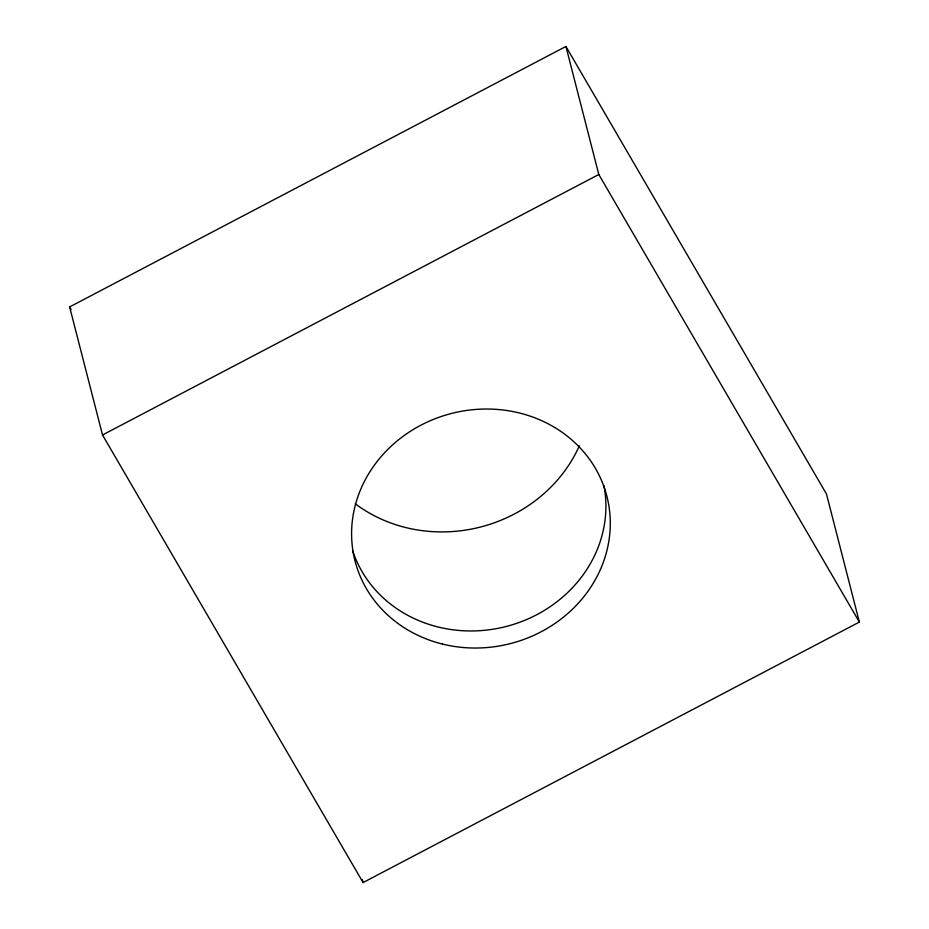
<?xml version="1.0" encoding="UTF-8"?>
<svg xmlns="http://www.w3.org/2000/svg" width="929" height="929" viewBox="0 0 929 929"><rect width="100%" height="100%" fill="white"/><g stroke="black" fill="none" stroke-linecap="round" stroke-linejoin="round"><path stroke-width="1.39" d="M69.64 306.93L565.924 46.45L826.485 494.019L859.36 622.07L363.076 882.55L102.515 434.981L69.64 306.93L71.103 309.427M102.515 434.981L598.799 174.501L565.924 46.45M598.799 174.501L859.36 622.07M362.368 879.763L363.076 882.55M579.336 445.839A143.02 130.652 -14.4 0 1 355.273 503.762M603.943 485.612A130.014 118.773 -14.4 0 1 506.491 626.401A130.014 118.773 -14.4 0 1 352.706 550.897M442.471 644.064A130.014 118.773 -14.4 0 0 607.125 497.201A130.014 118.773 -14.4 0 0 393.222 444.317A130.014 118.773 -14.4 0 0 442.471 644.064"/></g></svg>
